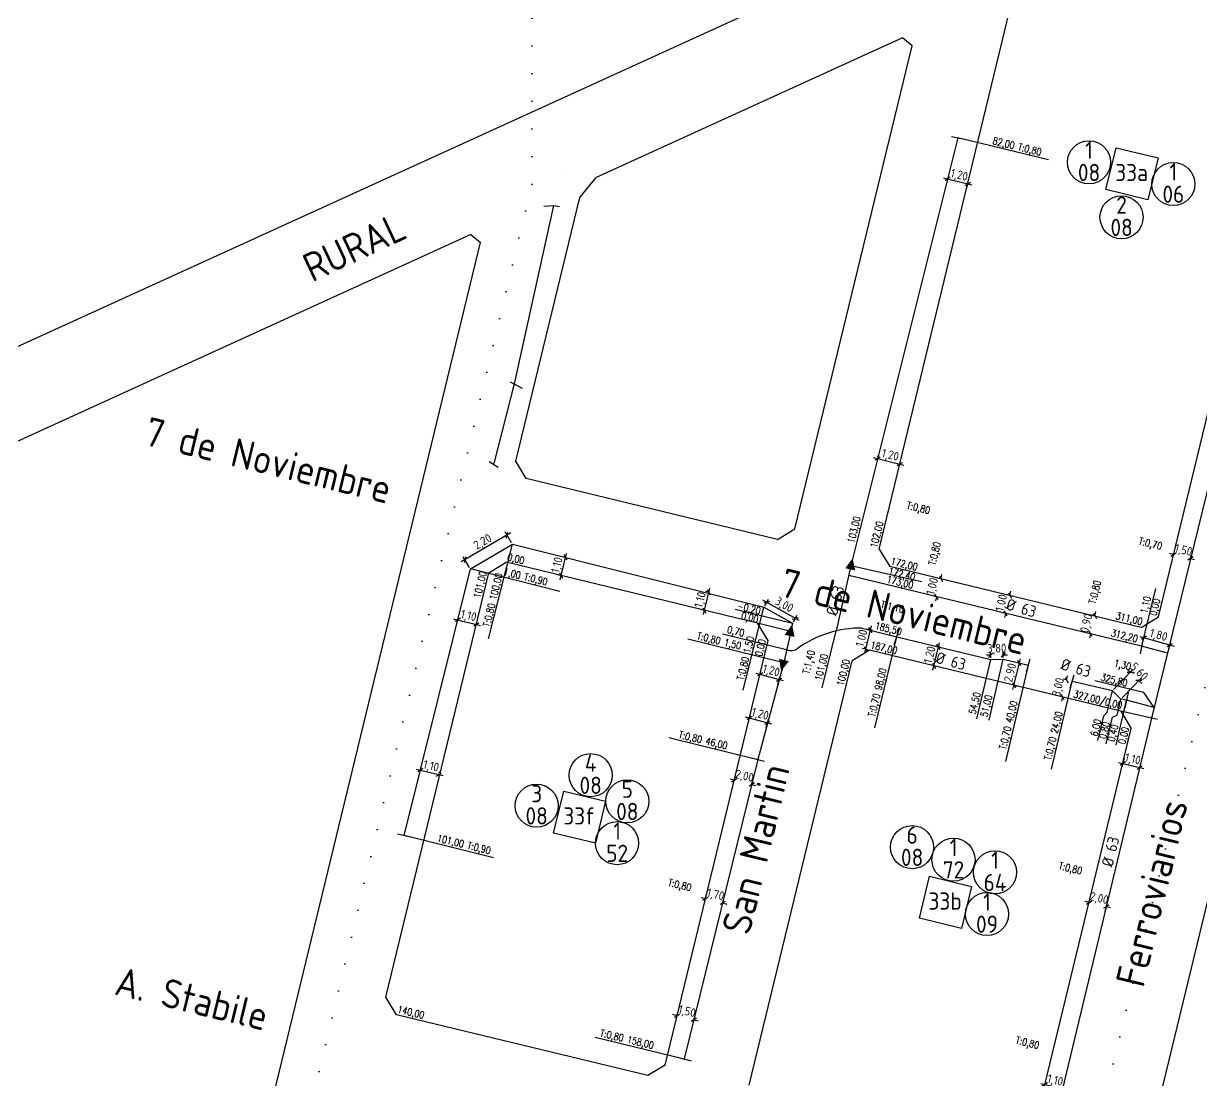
# Model space of a CAD drawing. Extents: x -48 to 13651, y -112 to 3468.
# Drawn here: x 1388.7 to 1798.7, y 358.1 to 726 of the extents above; entities that cross this region are included whole.
import ezdxf
from ezdxf.enums import TextEntityAlignment as Align

# ---------------------------------------------------------------- set-up
doc = ezdxf.new("R2010")
doc.units = 0
doc.header["$LTSCALE"] = 6
doc.header["$MEASUREMENT"] = 0
doc.linetypes.add('DOT2', pattern=[3.175, 0, -3.175])
doc.layers.get('0').update_dxf_attribs({"linetype": 'CONTINUOUS'})
doc.layers.get('DEFPOINTS').update_dxf_attribs({"linetype": 'CONTINUOUS'})
for name, color, linetype in [('A50', 40, 'CONTINUOUS'), ('AMPLIACIONES', 2, 'CONTINUOUS'), ('CAS', 7, 'CONTINUOUS'), ('Caño 110mm', 170, 'CONTINUOUS'), ('COTA', 2, 'CONTINUOUS'), ('CROQUI', 32, 'CONTINUOUS'), ('MANZANAS', 7, 'CONTINUOUS'), ('NOMB_CALLES', 4, 'CONTINUOUS'), ('NUMERO-CROQUIS', 13, 'CONTINUOUS'), ('NUMERO-MANZANA', 4, 'CONTINUOUS'), ('PROGRESIVA', 60, 'CONTINUOUS'), ('RADIO', 4, 'DOT2'), ('REDUCCIONES', 13, 'CONTINUOUS'), ('TXTDIAMETRO', 7, 'CONTINUOUS')]:
    doc.layers.add(name, color=color, linetype=linetype)
doc.layers.add('ATENCION', color=7, linetype='CONTINUOUS', plot=False)
doc.styles.add('ABADIMTCONDE', font='isocp.shx')
doc.styles.add('GEOSLAB703LTBT', font='isocp.shx', dxfattribs={"width": 0.9, "height": 8})
doc.styles.add('ROMANS', font='romans.shx', dxfattribs={"width": 0.8, "height": 2.5})
doc.dimstyles.new('COTA02', dxfattribs={"dimtxt": 3, "dimasz": 1.5, "dimexe": 1.25, "dimexo": 0.625, "dimgap": 0.3, "dimtad": 1, "dimtoh": 1, "dimdsep": 46, "dimlunit": 6, "dimtxsty": 'ABADIMTCONDE', "dimblk1": 'OBLIQUE', "dimblk2": 'OBLIQUE', "dimsah": 1, "dimcen": 2.5, "dimdle": 1.5, "dimclrd": 60, "dimclre": 60, "dimclrt": 256, "dimadec": 0, "dimazin": 0, "dimtfac": 1, "dimtix": 1, "dimtofl": 0, "dimtmove": 0, "dimatfit": 0, "dimldrblk": 'OBLIQUE', "dimfxl": 1, "dimtolj": 1, "dimtzin": 0, "dimarcsym": 0})

# ---------------------------------------------------------------- blocks, each defined once
blk = doc.blocks.new('CUPLARED')
at = {"layer": 'REDUCCIONES'}
blk.add_lwpolyline([(4, 0, 0, 3.5, 0), (0, 0, 3.5, 3.5, 0)], format="xyseb", dxfattribs=at)
blk = doc.blocks.new('D63')
at = {"layer": 'TXTDIAMETRO', "color": 7, "ltscale": 0.1, "style": 'ABADIMTCONDE'}
blk.add_text('Ø 63', height=4, dxfattribs=at).set_placement((0, 0), align=Align.MIDDLE)
blk = doc.blocks.new('_OBLIQUE')
at = {"color": 0, "linetype": 'ByBlock'}
blk.add_line((-0.5, -0.5), (0.5, 0.5), dxfattribs=at)
blk = doc.blocks.new('*D1218')
at = {"layer": 'DEFPOINTS', "color": 0, "transparency": 16777216}
for p in [(1777.87, 509.32), (1787.69, 509.7), (1786.91, 506.84)]:
    blk.add_point(p, dxfattribs=at)
at = {"layer": 'PROGRESIVA', "color": 60, "lineweight": -2, "transparency": 16777216}
for p, q in [((1777.21, 512.58), (1789.14, 509.3)), ((1778.04, 509.93), (1778.99, 513.39)), ((1787.07, 507.44), (1788.02, 510.9))]:
    blk.add_line(p, q, dxfattribs=at)
at = {"layer": 'PROGRESIVA', "color": 60, "lineweight": -2, "transparency": 16777216, "xscale": 1.5, "yscale": 1.5, "zscale": 1.5}
for p, rotation in [((1778.66, 512.18), 164.6457157909694), ((1787.69, 509.7), 344.6457157909693)]:
    blk.add_blockref('_OBLIQUE', p, dxfattribs=dict(at, rotation=rotation))
at = {"layer": 'PROGRESIVA', "transparency": 16777216, "insert": (1783.71, 512.89), "char_height": 3, "attachment_point": 5, "rotation": 344.6457, "style": 'ABADIMTCONDE'}
blk.add_mtext('\\A1;1,80', dxfattribs=at)
blk = doc.blocks.new('*D1219')
at = {"layer": 'DEFPOINTS', "color": 0, "transparency": 16777216}
for p in [(1788.77, 540.42), (1794.67, 538.98), (1794.87, 539.76)]:
    blk.add_point(p, dxfattribs=at)
at = {"layer": 'PROGRESIVA', "color": 60, "lineweight": -2, "transparency": 16777216}
for p, q in [((1788.96, 541.2), (1787.51, 541.56)), ((1788.92, 541.03), (1789.26, 542.42)), ((1794.82, 539.58), (1795.16, 540.97)), ((1794.87, 539.76), (1796.32, 539.4))]:
    blk.add_line(p, q, dxfattribs=at)
at = {"layer": 'PROGRESIVA', "color": 60, "lineweight": -2, "transparency": 16777216, "xscale": 1.5, "yscale": 1.5, "zscale": 1.5}
for p, rotation in [((1788.96, 541.2), 346.2500218439185), ((1794.87, 539.76), 166.2500218439185)]:
    blk.add_blockref('_OBLIQUE', p, dxfattribs=dict(at, rotation=rotation))
at = {"layer": 'PROGRESIVA', "transparency": 16777216, "insert": (1792.4, 542.45), "char_height": 3, "attachment_point": 5, "rotation": 346.25, "style": 'ABADIMTCONDE'}
blk.add_mtext('\\A1;1,50', dxfattribs=at)
blk = doc.blocks.new('*D1227')
at = {"layer": 'DEFPOINTS', "color": 0, "transparency": 16777216}
for p in [(1710.45, 672.27), (1717.35, 670.19), (1717.45, 670.57)]:
    blk.add_point(p, dxfattribs=at)
at = {"layer": 'PROGRESIVA', "color": 60, "lineweight": -2, "transparency": 16777216}
for p, q in [((1708.9, 672.25), (1718.81, 669.84)), ((1710.3, 671.66), (1710.06, 670.68)), ((1717.3, 669.96), (1717.06, 668.98))]:
    blk.add_line(p, q, dxfattribs=at)
at = {"layer": 'PROGRESIVA', "color": 60, "lineweight": -2, "transparency": 16777216, "xscale": 1.5, "yscale": 1.5, "zscale": 1.5}
for p, rotation in [((1710.36, 671.89), 166.3632747990548), ((1717.35, 670.19), 346.3632747990548)]:
    blk.add_blockref('_OBLIQUE', p, dxfattribs=dict(at, rotation=rotation))
at = {"layer": 'PROGRESIVA', "transparency": 16777216, "insert": (1714.33, 673.01), "char_height": 3, "attachment_point": 5, "rotation": 346.3633, "style": 'ABADIMTCONDE'}
blk.add_mtext('\\A1;1,20', dxfattribs=at)
blk = doc.blocks.new('*D1228')
at = {"layer": 'DEFPOINTS', "color": 0, "transparency": 16777216}
for p in [(1685.82, 573.78), (1693.51, 571.91), (1693.69, 572.66)]:
    blk.add_point(p, dxfattribs=at)
at = {"layer": 'PROGRESIVA', "color": 60, "lineweight": -2, "transparency": 16777216}
for p, q in [((1684.55, 574.88), (1695.15, 572.31)), ((1685.97, 574.39), (1686.3, 575.74)), ((1693.66, 572.52), (1693.99, 573.88))]:
    blk.add_line(p, q, dxfattribs=at)
at = {"layer": 'PROGRESIVA', "color": 60, "lineweight": -2, "transparency": 16777216, "xscale": 1.5, "yscale": 1.5, "zscale": 1.5}
for p, rotation in [((1686, 574.53), 166.3632747990541), ((1693.69, 572.66), 346.3632747990541)]:
    blk.add_blockref('_OBLIQUE', p, dxfattribs=dict(at, rotation=rotation))
at = {"layer": 'PROGRESIVA', "transparency": 16777216, "insert": (1690.33, 575.57), "char_height": 3, "attachment_point": 5, "rotation": 346.3633, "style": 'ABADIMTCONDE'}
blk.add_mtext('\\A1;1,20', dxfattribs=at)
blk = doc.blocks.new('*D1229')
at = {"layer": 'DEFPOINTS', "color": 0, "transparency": 16777216}
for p in [(1708.01, 532.7), (1708.11, 532.67), (1706.6, 526.43)]:
    blk.add_point(p, dxfattribs=at)
at = {"layer": 'PROGRESIVA', "color": 60, "lineweight": -2, "transparency": 16777216}
for p, q in [((1708.01, 532.7), (1708.36, 534.16)), ((1707.51, 532.82), (1706.79, 532.99)), ((1705.99, 526.58), (1705.28, 526.75)), ((1706.49, 526.46), (1706.14, 525))]:
    blk.add_line(p, q, dxfattribs=at)
at = {"layer": 'PROGRESIVA', "color": 60, "lineweight": -2, "transparency": 16777216, "xscale": 1.5, "yscale": 1.5, "zscale": 1.5}
for p, rotation in [((1708.01, 532.7), 256.3632747990576), ((1706.49, 526.46), 76.36327479905762)]:
    blk.add_blockref('_OBLIQUE', p, dxfattribs=dict(at, rotation=rotation))
at = {"layer": 'PROGRESIVA', "transparency": 16777216, "insert": (1705.28, 530.06), "char_height": 3, "attachment_point": 5, "rotation": 76.3633, "style": 'ABADIMTCONDE'}
blk.add_mtext('\\A1;1,00', dxfattribs=at)
blk = doc.blocks.new('*D1230')
at = {"layer": 'DEFPOINTS', "color": 0, "transparency": 16777216}
for p in [(1761.61, 519.83), (1761.71, 519.81), (1760.2, 513.57)]:
    blk.add_point(p, dxfattribs=at)
at = {"layer": 'PROGRESIVA', "color": 60, "lineweight": -2, "transparency": 16777216}
for p, q in [((1761.61, 519.83), (1761.96, 521.29)), ((1761.11, 519.95), (1760.39, 520.13)), ((1759.59, 513.71), (1758.88, 513.89)), ((1760.1, 513.59), (1759.74, 512.13))]:
    blk.add_line(p, q, dxfattribs=at)
at = {"layer": 'PROGRESIVA', "color": 60, "lineweight": -2, "transparency": 16777216, "xscale": 1.5, "yscale": 1.5, "zscale": 1.5}
for p, rotation in [((1761.61, 519.83), 256.3632747990576), ((1760.1, 513.59), 76.36327479905762)]:
    blk.add_blockref('_OBLIQUE', p, dxfattribs=dict(at, rotation=rotation))
at = {"layer": 'PROGRESIVA', "transparency": 16777216, "insert": (1758.88, 517.19), "char_height": 3, "attachment_point": 5, "rotation": 76.3633, "style": 'ABADIMTCONDE'}
blk.add_mtext('\\A1;0,90', dxfattribs=at)
blk = doc.blocks.new('*D1231')
at = {"layer": 'DEFPOINTS', "color": 0, "transparency": 16777216}
for p in [(1732.04, 526.93), (1732.15, 526.91), (1730.63, 520.67)]:
    blk.add_point(p, dxfattribs=at)
at = {"layer": 'PROGRESIVA', "color": 60, "lineweight": -2, "transparency": 16777216}
for p, q in [((1731.54, 527.05), (1730.83, 527.23)), ((1732.04, 526.93), (1732.39, 528.39)), ((1730.03, 520.81), (1729.31, 520.99)), ((1730.53, 520.69), (1730.17, 519.23))]:
    blk.add_line(p, q, dxfattribs=at)
at = {"layer": 'PROGRESIVA', "color": 60, "lineweight": -2, "transparency": 16777216, "xscale": 1.5, "yscale": 1.5, "zscale": 1.5}
for p, rotation in [((1732.04, 526.93), 256.3632747990576), ((1730.53, 520.69), 76.36327479905762)]:
    blk.add_blockref('_OBLIQUE', p, dxfattribs=dict(at, rotation=rotation))
at = {"layer": 'PROGRESIVA', "transparency": 16777216, "insert": (1729.32, 524.29), "char_height": 3, "attachment_point": 5, "rotation": 76.3633, "style": 'ABADIMTCONDE'}
blk.add_mtext('\\A1;1,00', dxfattribs=at)
blk = doc.blocks.new('*D1232')
at = {"layer": 'COTA', "color": 60, "lineweight": -2, "transparency": 16777216}
for p, q in [((1558.25, 548.69), (1541.04, 538.57)), ((1558.51, 545.28), (1556.32, 549.01)), ((1543.9, 536.67), (1541.7, 540.4))]:
    blk.add_line(p, q, dxfattribs=at)
at = {"layer": 'DEFPOINTS', "color": 0, "transparency": 16777216}
for p in [(1558.83, 544.74), (1542.34, 539.33), (1544.22, 536.14)]:
    blk.add_point(p, dxfattribs=at)
at = {"layer": 'COTA', "color": 60, "lineweight": -2, "transparency": 16777216, "xscale": 1.5, "yscale": 1.5, "zscale": 1.5}
for p, rotation in [((1556.95, 547.93), 30.49169285922063), ((1542.34, 539.33), 210.4916928592206)]:
    blk.add_blockref('_OBLIQUE', p, dxfattribs=dict(at, rotation=rotation))
at = {"layer": 'COTA', "transparency": 16777216, "insert": (1548.62, 545.38), "char_height": 3, "attachment_point": 5, "rotation": 30.4917, "style": 'ABADIMTCONDE'}
blk.add_mtext('\\A1;2,20', dxfattribs=at)
blk = doc.blocks.new('*D1233')
at = {"layer": 'DEFPOINTS', "color": 0, "transparency": 16777216}
for p in [(1539.8, 518.31), (1546.27, 516.74), (1546.3, 516.87)]:
    blk.add_point(p, dxfattribs=at)
at = {"layer": 'PROGRESIVA', "color": 60, "lineweight": -2, "transparency": 16777216}
for p, q in [((1538.37, 518.8), (1547.76, 516.52)), ((1539.94, 518.92), (1540.12, 519.66)), ((1546.42, 517.35), (1546.6, 518.09))]:
    blk.add_line(p, q, dxfattribs=at)
at = {"layer": 'PROGRESIVA', "color": 60, "lineweight": -2, "transparency": 16777216, "xscale": 1.5, "yscale": 1.5, "zscale": 1.5}
for p, rotation in [((1539.83, 518.44), 166.3632747990554), ((1546.3, 516.87), 346.3632747990554)]:
    blk.add_blockref('_OBLIQUE', p, dxfattribs=dict(at, rotation=rotation))
at = {"layer": 'PROGRESIVA', "transparency": 16777216, "insert": (1543.54, 519.63), "char_height": 3, "attachment_point": 5, "rotation": 346.3633, "style": 'ABADIMTCONDE'}
blk.add_mtext('\\A1;1,10', dxfattribs=at)
blk = doc.blocks.new('*D1234')
at = {"layer": 'DEFPOINTS', "color": 0, "transparency": 16777216}
for p in [(1526.75, 466), (1533.22, 464.43), (1533.26, 464.56)]:
    blk.add_point(p, dxfattribs=at)
at = {"layer": 'PROGRESIVA', "color": 60, "lineweight": -2, "transparency": 16777216}
for p, q in [((1525.32, 466.49), (1534.71, 464.21)), ((1526.9, 466.61), (1527.08, 467.35)), ((1533.37, 465.04), (1533.55, 465.78))]:
    blk.add_line(p, q, dxfattribs=at)
at = {"layer": 'PROGRESIVA', "color": 60, "lineweight": -2, "transparency": 16777216, "xscale": 1.5, "yscale": 1.5, "zscale": 1.5}
for p, rotation in [((1526.78, 466.13), 166.3632747990554), ((1533.26, 464.56), 346.3632747990554)]:
    blk.add_blockref('_OBLIQUE', p, dxfattribs=dict(at, rotation=rotation))
at = {"layer": 'PROGRESIVA', "transparency": 16777216, "insert": (1530.5, 467.32), "char_height": 3, "attachment_point": 5, "rotation": 346.3633, "style": 'ABADIMTCONDE'}
blk.add_mtext('\\A1;1,10', dxfattribs=at)
blk = doc.blocks.new('*D1235')
at = {"layer": 'DEFPOINTS', "color": 0, "transparency": 16777216}
for p in [(1577.37, 540.1), (1578.15, 539.9), (1576.58, 533.63)]:
    blk.add_point(p, dxfattribs=at)
at = {"layer": 'PROGRESIVA', "color": 60, "lineweight": -2, "transparency": 16777216}
for p, q in [((1575.43, 532.37), (1577.73, 541.55)), ((1577.54, 540.05), (1576.15, 540.4)), ((1575.97, 533.78), (1574.58, 534.13))]:
    blk.add_line(p, q, dxfattribs=at)
at = {"layer": 'PROGRESIVA', "color": 60, "lineweight": -2, "transparency": 16777216, "xscale": 1.5, "yscale": 1.5, "zscale": 1.5}
for p, rotation in [((1577.37, 540.1), 75.92787144885023), ((1575.79, 533.83), 255.9278714488502)]:
    blk.add_blockref('_OBLIQUE', p, dxfattribs=dict(at, rotation=rotation))
at = {"layer": 'PROGRESIVA', "transparency": 16777216, "insert": (1574.62, 537.45), "char_height": 3, "attachment_point": 5, "rotation": 75.9279, "style": 'ABADIMTCONDE'}
blk.add_mtext('\\A1;1,10', dxfattribs=at)
blk = doc.blocks.new('*D1236')
at = {"layer": 'DEFPOINTS', "color": 0, "transparency": 16777216}
for p in [(1627.25, 527.99), (1628.03, 527.8), (1626.46, 521.53)]:
    blk.add_point(p, dxfattribs=at)
at = {"layer": 'PROGRESIVA', "color": 60, "lineweight": -2, "transparency": 16777216}
for p, q in [((1625.31, 520.27), (1627.61, 529.45)), ((1627.43, 527.95), (1626.04, 528.3)), ((1625.86, 521.68), (1624.46, 522.03))]:
    blk.add_line(p, q, dxfattribs=at)
at = {"layer": 'PROGRESIVA', "color": 60, "lineweight": -2, "transparency": 16777216, "xscale": 1.5, "yscale": 1.5, "zscale": 1.5}
for p, rotation in [((1627.25, 527.99), 75.92787144885023), ((1625.68, 521.72), 255.9278714488502)]:
    blk.add_blockref('_OBLIQUE', p, dxfattribs=dict(at, rotation=rotation))
at = {"layer": 'PROGRESIVA', "transparency": 16777216, "insert": (1624.5, 525.35), "char_height": 3, "attachment_point": 5, "rotation": 75.9279, "style": 'ABADIMTCONDE'}
blk.add_mtext('\\A1;1,10', dxfattribs=at)
blk = doc.blocks.new('*D1237')
at = {"layer": 'DEFPOINTS', "color": 0, "transparency": 16777216}
for p in [(1646.4, 522.79), (1647.35, 524.5), (1656.39, 517.22)]:
    blk.add_point(p, dxfattribs=at)
at = {"layer": 'PROGRESIVA', "color": 60, "lineweight": -2, "transparency": 16777216}
for p, q in [((1658.66, 518.2), (1646.04, 525.23)), ((1646.7, 523.34), (1647.96, 525.59)), ((1656.7, 517.77), (1657.95, 520.02))]:
    blk.add_line(p, q, dxfattribs=at)
at = {"layer": 'PROGRESIVA', "color": 60, "lineweight": -2, "transparency": 16777216, "xscale": 1.5, "yscale": 1.5, "zscale": 1.5}
for p, rotation in [((1647.35, 524.5), 150.8751464137852), ((1657.35, 518.93), 330.8751464137852)]:
    blk.add_blockref('_OBLIQUE', p, dxfattribs=dict(at, rotation=rotation))
at = {"layer": 'PROGRESIVA', "transparency": 16777216, "insert": (1653.33, 523.48), "char_height": 3, "attachment_point": 5, "rotation": 330.8751, "style": 'ABADIMTCONDE'}
blk.add_mtext('\\A1;3,00', dxfattribs=at)
blk = doc.blocks.new('*D1238')
at = {"layer": 'DEFPOINTS', "color": 0, "transparency": 16777216}
for p in [(1644.41, 497.14), (1651.67, 497.66), (1651.05, 495.35)]:
    blk.add_point(p, dxfattribs=at)
at = {"layer": 'PROGRESIVA', "color": 60, "lineweight": -2, "transparency": 16777216}
for p, q in [((1644.58, 497.74), (1645.36, 500.66)), ((1643.59, 499.84), (1653.12, 497.27)), ((1651.21, 495.95), (1652, 498.87))]:
    blk.add_line(p, q, dxfattribs=at)
at = {"layer": 'PROGRESIVA', "color": 60, "lineweight": -2, "transparency": 16777216, "xscale": 1.5, "yscale": 1.5, "zscale": 1.5}
for p, rotation in [((1645.04, 499.45), 164.9096943966395), ((1651.67, 497.66), 344.9096943966395)]:
    blk.add_blockref('_OBLIQUE', p, dxfattribs=dict(at, rotation=rotation))
at = {"layer": 'PROGRESIVA', "transparency": 16777216, "insert": (1648.88, 500.51), "char_height": 3, "attachment_point": 5, "rotation": 344.9097, "style": 'ABADIMTCONDE'}
blk.add_mtext('\\A1;1,20', dxfattribs=at)
blk = doc.blocks.new('*D1239')
at = {"layer": 'DEFPOINTS', "color": 0, "transparency": 16777216}
for p in [(1640.74, 482.01), (1647, 480.32), (1647.62, 482.64)]:
    blk.add_point(p, dxfattribs=at)
at = {"layer": 'PROGRESIVA', "color": 60, "lineweight": -2, "transparency": 16777216}
for p, q in [((1639.92, 484.71), (1649.07, 482.25)), ((1640.91, 482.61), (1641.69, 485.53)), ((1647.16, 480.92), (1647.95, 483.84))]:
    blk.add_line(p, q, dxfattribs=at)
at = {"layer": 'PROGRESIVA', "color": 60, "lineweight": -2, "transparency": 16777216, "xscale": 1.5, "yscale": 1.5, "zscale": 1.5}
for p, rotation in [((1641.37, 484.32), 164.9096943966394), ((1647.62, 482.64), 344.9096943966393)]:
    blk.add_blockref('_OBLIQUE', p, dxfattribs=dict(at, rotation=rotation))
at = {"layer": 'PROGRESIVA', "transparency": 16777216, "insert": (1645.02, 485.43), "char_height": 3, "attachment_point": 5, "rotation": 344.9097, "style": 'ABADIMTCONDE'}
blk.add_mtext('\\A1;1,20', dxfattribs=at)
blk = doc.blocks.new('*D1240')
at = {"layer": 'DEFPOINTS', "color": 0, "transparency": 16777216}
for p in [(1683.48, 514.84), (1684.78, 514.52), (1683.12, 507.87)]:
    blk.add_point(p, dxfattribs=at)
at = {"layer": 'PROGRESIVA', "color": 60, "lineweight": -2, "transparency": 16777216}
for p, q in [((1681.46, 506.74), (1683.85, 516.3)), ((1684.17, 514.67), (1682.27, 515.15)), ((1682.51, 508.02), (1680.61, 508.49))]:
    blk.add_line(p, q, dxfattribs=at)
at = {"layer": 'PROGRESIVA', "color": 60, "lineweight": -2, "transparency": 16777216, "xscale": 1.5, "yscale": 1.5, "zscale": 1.5}
for p, rotation in [((1683.48, 514.84), 75.9842072275377), ((1681.82, 508.19), 255.9842072275377)]:
    blk.add_blockref('_OBLIQUE', p, dxfattribs=dict(at, rotation=rotation))
at = {"layer": 'PROGRESIVA', "transparency": 16777216, "insert": (1680.69, 512.01), "char_height": 3, "attachment_point": 5, "rotation": 75.9842, "style": 'ABADIMTCONDE'}
blk.add_mtext('\\A1;1,00', dxfattribs=at)
blk = doc.blocks.new('*D1241')
at = {"layer": 'DEFPOINTS', "color": 0, "transparency": 16777216}
for p in [(1771.91, 470.9), (1777.77, 469.49), (1777.19, 467.06)]:
    blk.add_point(p, dxfattribs=at)
at = {"layer": 'PROGRESIVA', "color": 60, "lineweight": -2, "transparency": 16777216}
for p, q in [((1769.86, 468.82), (1778.65, 466.71)), ((1771.76, 470.29), (1771.03, 467.26)), ((1777.63, 468.88), (1776.9, 465.85))]:
    blk.add_line(p, q, dxfattribs=at)
at = {"layer": 'PROGRESIVA', "color": 60, "lineweight": -2, "transparency": 16777216, "xscale": 1.5, "yscale": 1.5, "zscale": 1.5}
for p, rotation in [((1771.32, 468.47), 166.4902842651117), ((1777.19, 467.06), 346.4902842651118)]:
    blk.add_blockref('_OBLIQUE', p, dxfattribs=dict(at, rotation=rotation))
at = {"layer": 'PROGRESIVA', "transparency": 16777216, "insert": (1774.73, 469.74), "char_height": 3, "attachment_point": 5, "rotation": 346.4903, "style": 'ABADIMTCONDE'}
blk.add_mtext('\\A1;1,10', dxfattribs=at)
blk = doc.blocks.new('*D1242')
at = {"layer": 'COTA', "color": 60, "lineweight": -2, "transparency": 16777216}
for p, q in [((1742.74, 357.08), (1751.79, 354.91)), ((1743.63, 354.36), (1744.49, 357.95)), ((1749.76, 352.89), (1750.62, 356.48))]:
    blk.add_line(p, q, dxfattribs=at)
at = {"layer": 'DEFPOINTS', "color": 0, "transparency": 16777216}
for p in [(1743.49, 353.75), (1750.33, 355.26), (1749.61, 352.28)]:
    blk.add_point(p, dxfattribs=at)
at = {"layer": 'COTA', "color": 60, "lineweight": -2, "transparency": 16777216, "xscale": 1.5, "yscale": 1.5, "zscale": 1.5}
for p, rotation in [((1744.2, 356.73), 166.4902842651098), ((1750.33, 355.26), 346.4902842651098)]:
    blk.add_blockref('_OBLIQUE', p, dxfattribs=dict(at, rotation=rotation))
at = {"layer": 'COTA', "transparency": 16777216, "insert": (1747.74, 357.97), "char_height": 3, "attachment_point": 5, "rotation": 346.4903, "style": 'ABADIMTCONDE'}
blk.add_mtext('\\A1;1,10', dxfattribs=at)
blk = doc.blocks.new('*D1243')
at = {"layer": 'DEFPOINTS', "color": 0, "transparency": 16777216}
for p in [(1765.55, 418.62), (1759.04, 417.87), (1765.02, 416.43)]:
    blk.add_point(p, dxfattribs=at)
at = {"layer": 'PROGRESIVA', "color": 60, "lineweight": -2, "transparency": 16777216}
for p, q in [((1759.57, 420.06), (1758.11, 420.41)), ((1759.19, 418.48), (1759.86, 421.27)), ((1765.17, 417.04), (1765.84, 419.84)), ((1765.55, 418.62), (1767.01, 418.27))]:
    blk.add_line(p, q, dxfattribs=at)
at = {"layer": 'PROGRESIVA', "color": 60, "lineweight": -2, "transparency": 16777216, "xscale": 1.5, "yscale": 1.5, "zscale": 1.5}
for p, rotation in [((1759.57, 420.06), 346.4902842651118), ((1765.55, 418.62), 166.4902842651118)]:
    blk.add_blockref('_OBLIQUE', p, dxfattribs=dict(at, rotation=rotation))
at = {"layer": 'PROGRESIVA', "transparency": 16777216, "insert": (1763.03, 421.31), "char_height": 3, "attachment_point": 5, "rotation": 346.4903, "style": 'ABADIMTCONDE'}
blk.add_mtext('\\A1;2,00', dxfattribs=at)
blk = doc.blocks.new('*D1503')
at = {"layer": 'DEFPOINTS', "color": 0, "transparency": 16777216}
for p in [(1635.84, 461.81), (1641.95, 460.31), (1642.15, 461.12)]:
    blk.add_point(p, dxfattribs=at)
at = {"layer": 'PROGRESIVA', "color": 60, "lineweight": -2, "transparency": 16777216}
for p, q in [((1635.99, 462.42), (1636.34, 463.84)), ((1636.04, 462.63), (1634.59, 462.98)), ((1642.1, 460.92), (1642.45, 462.34)), ((1642.15, 461.12), (1643.61, 460.77))]:
    blk.add_line(p, q, dxfattribs=at)
at = {"layer": 'PROGRESIVA', "color": 60, "lineweight": -2, "transparency": 16777216, "xscale": 1.5, "yscale": 1.5, "zscale": 1.5}
for p, rotation in [((1636.04, 462.63), 346.1808197599179), ((1642.15, 461.12), 166.1808197599179)]:
    blk.add_blockref('_OBLIQUE', p, dxfattribs=dict(at, rotation=rotation))
at = {"layer": 'PROGRESIVA', "transparency": 16777216, "insert": (1639.58, 463.84), "char_height": 3, "attachment_point": 5, "rotation": 346.1808, "style": 'ABADIMTCONDE'}
blk.add_mtext('\\A1;2,00', dxfattribs=at)
blk = doc.blocks.new('*D1504')
at = {"layer": 'DEFPOINTS', "color": 0, "transparency": 16777216}
for p in [(1625.72, 420.08), (1631.69, 418.61), (1632.01, 419.9)]:
    blk.add_point(p, dxfattribs=at)
at = {"layer": 'PROGRESIVA', "color": 60, "lineweight": -2, "transparency": 16777216}
for p, q in [((1625.87, 420.69), (1626.34, 422.58)), ((1626.04, 421.37), (1624.58, 421.73)), ((1631.84, 419.22), (1632.31, 421.11)), ((1632.01, 419.9), (1633.47, 419.54))]:
    blk.add_line(p, q, dxfattribs=at)
at = {"layer": 'PROGRESIVA', "color": 60, "lineweight": -2, "transparency": 16777216, "xscale": 1.5, "yscale": 1.5, "zscale": 1.5}
for p, rotation in [((1626.04, 421.37), 346.1808197599181), ((1632.01, 419.9), 166.1808197599181)]:
    blk.add_blockref('_OBLIQUE', p, dxfattribs=dict(at, rotation=rotation))
at = {"layer": 'PROGRESIVA', "transparency": 16777216, "insert": (1629.51, 422.6), "char_height": 3, "attachment_point": 5, "rotation": 346.1808, "style": 'ABADIMTCONDE'}
blk.add_mtext('\\A1;1,70', dxfattribs=at)
blk = doc.blocks.new('*D1505')
at = {"layer": 'DEFPOINTS', "color": 0, "transparency": 16777216}
for p in [(1615.82, 379.29), (1621.67, 377.85), (1622.01, 379.24)]:
    blk.add_point(p, dxfattribs=at)
at = {"layer": 'PROGRESIVA', "color": 60, "lineweight": -2, "transparency": 16777216}
for p, q in [((1615.97, 379.9), (1616.46, 381.89)), ((1616.17, 380.68), (1614.71, 381.04)), ((1621.82, 378.46), (1622.31, 380.45)), ((1622.01, 379.24), (1623.47, 378.88))]:
    blk.add_line(p, q, dxfattribs=at)
at = {"layer": 'PROGRESIVA', "color": 60, "lineweight": -2, "transparency": 16777216, "xscale": 1.5, "yscale": 1.5, "zscale": 1.5}
for p, rotation in [((1616.17, 380.68), 346.18081975992), ((1622.01, 379.24), 166.1808197599201)]:
    blk.add_blockref('_OBLIQUE', p, dxfattribs=dict(at, rotation=rotation))
at = {"layer": 'PROGRESIVA', "transparency": 16777216, "insert": (1619.57, 381.93), "char_height": 3, "attachment_point": 5, "rotation": 346.1808, "style": 'ABADIMTCONDE'}
blk.add_mtext('\\A1;1,50', dxfattribs=at)
blk = doc.blocks.new('*D1557')
at = {"layer": 'DEFPOINTS', "color": 0, "transparency": 16777216}
for p in [(1773.93, 500.22), (1767.67, 493.72), (1770.64, 490.85)]:
    blk.add_point(p, dxfattribs=at)
at = {"layer": 'PROGRESIVA', "color": 60, "lineweight": -2, "transparency": 16777216}
for p, q in [((1768.1, 494.17), (1774.8, 501.12)), ((1773.93, 500.22), (1772.85, 501.26)), ((1771.08, 491.3), (1777.78, 498.25)), ((1776.91, 497.35), (1777.99, 496.31))]:
    blk.add_line(p, q, dxfattribs=at)
at = {"layer": 'PROGRESIVA', "color": 60, "lineweight": -2, "transparency": 16777216, "xscale": 1.5, "yscale": 1.5, "zscale": 1.5}
for p, rotation in [((1773.93, 500.22), 316.059367605623), ((1776.91, 497.35), 136.059367605623)]:
    blk.add_blockref('_OBLIQUE', p, dxfattribs=dict(at, rotation=rotation))
at = {"layer": 'PROGRESIVA', "transparency": 16777216, "insert": (1776.82, 500.24), "char_height": 3, "attachment_point": 5, "rotation": 316.0594, "style": 'ABADIMTCONDE'}
blk.add_mtext('\\A1;5,60', dxfattribs=at)
blk = doc.blocks.new('*D1558')
at = {"layer": 'DEFPOINTS', "color": 0, "transparency": 16777216}
for p in [(1751.76, 497.45), (1752.07, 497.38), (1750.68, 491.48)]:
    blk.add_point(p, dxfattribs=at)
at = {"layer": 'PROGRESIVA', "color": 60, "lineweight": -2, "transparency": 16777216}
for p, q in [((1751.46, 497.52), (1750.54, 497.74)), ((1751.76, 497.45), (1752.1, 498.91)), ((1750.08, 491.62), (1749.15, 491.83)), ((1750.37, 491.55), (1750.03, 490.09))]:
    blk.add_line(p, q, dxfattribs=at)
at = {"layer": 'PROGRESIVA', "color": 60, "lineweight": -2, "transparency": 16777216, "xscale": 1.5, "yscale": 1.5, "zscale": 1.5}
for p, rotation in [((1751.76, 497.45), 256.8001002382767), ((1750.37, 491.55), 76.80010023827674)]:
    blk.add_blockref('_OBLIQUE', p, dxfattribs=dict(at, rotation=rotation))
at = {"layer": 'PROGRESIVA', "transparency": 16777216, "insert": (1749.09, 494.96), "char_height": 3, "attachment_point": 5, "rotation": 76.8001, "style": 'ABADIMTCONDE'}
blk.add_mtext('\\A1;3,00', dxfattribs=at)
blk = doc.blocks.new('*D1567')
at = {"layer": 'DEFPOINTS', "color": 0, "transparency": 16777216}
for p in [(1735.14, 503.42), (1735.29, 503.38), (1733.27, 495.7)]:
    blk.add_point(p, dxfattribs=at)
at = {"layer": 'PROGRESIVA', "color": 60, "lineweight": -2, "transparency": 16777216}
for p, q in [((1733.07, 494.21), (1735.65, 504.84)), ((1735.75, 503.27), (1736.51, 503.09)), ((1733.88, 495.55), (1734.64, 495.37))]:
    blk.add_line(p, q, dxfattribs=at)
at = {"layer": 'PROGRESIVA', "color": 60, "lineweight": -2, "transparency": 16777216, "xscale": 1.5, "yscale": 1.5, "zscale": 1.5}
for p, rotation in [((1735.29, 503.38), 76.36329999999899), ((1733.42, 495.66), 256.363299999999)]:
    blk.add_blockref('_OBLIQUE', p, dxfattribs=dict(at, rotation=rotation))
at = {"layer": 'PROGRESIVA', "transparency": 16777216, "insert": (1732.39, 500), "char_height": 3, "attachment_point": 5, "rotation": 76.3633, "style": 'ABADIMTCONDE'}
blk.add_mtext('\\A1;2,90', dxfattribs=at)
blk = doc.blocks.new('*D1568')
at = {"layer": 'DEFPOINTS', "color": 0, "transparency": 16777216}
for p in [(1707.17, 509.03), (1708.18, 508.79), (1706.57, 502.18)]:
    blk.add_point(p, dxfattribs=at)
at = {"layer": 'PROGRESIVA', "color": 60, "lineweight": -2, "transparency": 16777216}
for p, q in [((1705.22, 500.96), (1707.53, 510.49)), ((1707.57, 508.94), (1705.96, 509.33)), ((1705.96, 502.33), (1704.36, 502.72))]:
    blk.add_line(p, q, dxfattribs=at)
at = {"layer": 'PROGRESIVA', "color": 60, "lineweight": -2, "transparency": 16777216, "xscale": 1.5, "yscale": 1.5, "zscale": 1.5}
for p, rotation in [((1707.17, 509.03), 76.36330580659468), ((1705.57, 502.42), 256.3633058065947)]:
    blk.add_blockref('_OBLIQUE', p, dxfattribs=dict(at, rotation=rotation))
at = {"layer": 'PROGRESIVA', "transparency": 16777216, "insert": (1704.4, 506.2), "char_height": 3, "attachment_point": 5, "rotation": 76.3633, "style": 'ABADIMTCONDE'}
blk.add_mtext('\\A1;1,20', dxfattribs=at)
blk = doc.blocks.new('*D1569')
at = {"layer": 'DEFPOINTS', "color": 0, "transparency": 16777216}
for p in [(1725.32, 506.13), (1725.36, 504.62), (1729.69, 504.74)]:
    blk.add_point(p, dxfattribs=at)
at = {"layer": 'PROGRESIVA', "color": 60, "lineweight": -2, "transparency": 16777216}
for p, q in [((1725.32, 506.13), (1723.82, 506.09)), ((1725.34, 505.24), (1725.28, 507.38)), ((1729.68, 505.36), (1729.62, 507.5)), ((1729.65, 506.25), (1731.15, 506.29))]:
    blk.add_line(p, q, dxfattribs=at)
at = {"layer": 'PROGRESIVA', "color": 60, "lineweight": -2, "transparency": 16777216, "xscale": 1.5, "yscale": 1.5, "zscale": 1.5}
for p, rotation in [((1725.32, 506.13), 1.588616633496547), ((1729.65, 506.25), 181.5886166334965)]:
    blk.add_blockref('_OBLIQUE', p, dxfattribs=dict(at, rotation=rotation))
at = {"layer": 'PROGRESIVA', "transparency": 16777216, "insert": (1727.43, 508.21), "char_height": 3, "attachment_point": 5, "rotation": 1.5886, "style": 'ABADIMTCONDE'}
blk.add_mtext('\\A1;3,80', dxfattribs=at)

msp = doc.modelspace()

# ---------------------------------------------------------------- linework, layer by layer
at = {"layer": 'A50', "ltscale": 0.1}
for p, q in [((1713.918, 686.155), (1676.691, 537.259)), ((1544.216, 536.136), (1558.832, 544.742)), ((1558.832, 544.742), (1646.4, 522.792)), ((1521.129, 443.429), (1544.216, 536.136)), ((1646.4, 522.792), (1656.395, 517.224)), ((1656.395, 517.224), (1655.738, 514.426)), ((1653.27, 503.582), (1644.301, 469.866))]:
    msp.add_line(p, q, dxfattribs=at)
at = {"layer": 'A50'}
msp.add_line((1644.301, 469.866), (1618.655, 365.607), dxfattribs=at)
at = {"layer": 'CAS', "ltscale": 0.1}
for p, q in [((1711.652, 686.639), (1716.185, 685.671)), ((1691.682, 509.756), (1693.556, 515.369)), ((1778.436, 512.031), (1777.306, 506.616)), ((1737.788, 500.369), (1739.093, 504.867)), ((1753.034, 494.751), (1754.339, 499.249)), ((1773.196, 493.137), (1772.067, 487.722)), ((1783.425, 483.705), (1779.196, 484.724)), ((1642.052, 470.427), (1646.549, 469.305)), ((1518.88, 443.99), (1523.377, 442.868)), ((1616.242, 366.258), (1621.069, 364.956))]:
    msp.add_line(p, q, dxfattribs=at)
at = {"layer": 'Caño 110mm', "ltscale": 0.1}
for p, q in [((1863.276, 819.181), (1781.311, 484.215)), ((1676.691, 537.259), (1671.504, 514.571)), ((1777.871, 509.323), (1675.902, 533.81)), ((1655.738, 514.426), (1653.27, 503.582)), ((1680.627, 515.556), (1692.619, 512.563)), ((1786.909, 506.841), (1777.871, 509.323)), ((1782.223, 487.942), (1772.631, 490.429)), ((1781.311, 484.215), (1733.385, 284.741))]:
    msp.add_line(p, q, dxfattribs=at)
at = {"layer": 'Caño 110mm'}
for p, q in [((1692.619, 512.563), (1725.36, 504.619)), ((1725.36, 504.619), (1729.694, 504.74)), ((1729.694, 504.74), (1738.441, 502.618)), ((1767.667, 493.721), (1753.686, 497)), ((1770.645, 490.851), (1767.667, 493.721)), ((1772.631, 490.429), (1770.645, 490.851))]:
    msp.add_line(p, q, dxfattribs=at)
at = {"layer": 'Caño 110mm', "ltscale": 0.1}
for centre, radius, start, end in [((1680.071, 477.953), 37.607, 89.1531, 125.59602), ((1655.823, 511.792), 4.023, 247.62225, 305.88181)]:
    msp.add_arc(centre, radius, start, end, dxfattribs=at)
at = {"layer": 'CROQUI'}
for p, q in [((1575.508, 673.479), (1575.508, 673.479)), ((1559.619, 600.514), (1573.282, 662.618)), ((1569.819, 662.435), (1573.282, 662.618)), ((1573.282, 662.618), (1575.288, 662.253)), ((1552.454, 572.899), (1559.619, 600.514)), ((1558.122, 601.256), (1562.2, 599.044)), ((1560.201, 589.625), (1560.201, 589.625)), ((1550.783, 573.55), (1553.928, 571.571))]:
    msp.add_line(p, q, dxfattribs=at)
at = {"layer": 'MANZANAS'}
for p, q in [((1721.318, 92.721), (1971.157, 1122.541)), ((1783.692, 519.483), (1855.213, 814.286)), ((1727.472, 768.92), (1108.942, 487.04)), ((1686.511, 543.059), (1732.854, 734.083)), ((1694.583, 720.963), (1587.991, 672.386)), ((1657.176, 550.093), (1697.954, 718.178)), ((1697.954, 718.178), (1694.583, 720.963)), ((1582.262, 665.454), (1587.991, 672.386)), ((1559.995, 573.669), (1582.262, 665.454)), ((1544.377, 652.51), (1137.624, 467.142)), ((1544.377, 652.51), (1547.748, 649.725)), ((1392.741, 10.797), (1547.748, 649.725)), ((1563.675, 567.631), (1559.995, 573.669)), ((1651.138, 546.412), (1563.675, 567.631)), ((1651.138, 546.412), (1657.176, 550.093)), ((1686.511, 543.059), (1690.192, 537.021)), ((1550.645, 534.776), (1556.683, 538.457)), ((1644.146, 517.238), (1556.683, 538.457)), ((1514.809, 387.061), (1550.645, 534.776)), ((1777.655, 515.803), (1690.192, 537.021)), ((1647.826, 511.2), (1644.146, 517.238)), ((1777.655, 515.803), (1783.692, 519.483)), ((1611.99, 363.485), (1647.826, 511.2)), ((1683.119, 507.867), (1677.081, 504.187)), ((1770.582, 486.649), (1683.119, 507.867)), ((1641.245, 356.472), (1677.081, 504.187)), ((1770.582, 486.649), (1774.262, 480.611)), ((1738.426, 332.896), (1774.262, 480.611)), ((1518.489, 381.023), (1514.809, 387.061)), ((1605.952, 359.804), (1518.489, 381.023)), ((1611.99, 363.485), (1605.952, 359.804))]:
    msp.add_line(p, q, dxfattribs=at)
at = {"layer": 'NUMERO-CROQUIS'}
for centre in [(1759.545, 677.661), (1788.883, 670.086), (1770.869, 658.548), (1586.071, 464.376), (1567.272, 453.748), (1598.82, 455.283), (1595.284, 440.706), (1697.957, 439.317), (1712.366, 434.962), (1726.822, 430.568), (1724.032, 416.03)]:
    msp.add_circle(centre, 7.5, dxfattribs=at)
at = {"layer": 'NUMERO-MANZANA'}
for points in [[(1768.997, 682.737), (1783.574, 679.201), (1780.038, 664.624), (1765.461, 668.16)], [(1576.724, 458.824), (1591.301, 455.287), (1587.765, 440.71), (1573.188, 444.247)], [(1704.082, 429.183), (1718.659, 425.647), (1715.122, 411.07), (1700.545, 414.606)]]:
    msp.add_lwpolyline(points, close=True, dxfattribs=at)
at = {"layer": 'PROGRESIVA'}
for p, q in [((1745.395, 678.518), (1713.918, 686.155)), ((1550.57, 511.784), (1558.832, 544.742)), ((1701.253, 531.643), (1676.691, 537.259)), ((1575.313, 528.315), (1544.216, 536.136)), ((1782.677, 529.337), (1777.874, 509.34)), ((1636.398, 522.14), (1656.395, 517.224)), ((1639.181, 493.992), (1646.4, 522.792)), ((1655.738, 514.426), (1644.146, 517.238)), ((1631.94, 513.567), (1654.292, 508.072)), ((1666.693, 494.74), (1671.504, 514.571)), ((1684.975, 480.797), (1692.619, 512.563)), ((1619.871, 511.793), (1653.27, 503.582)), ((1720.536, 484.012), (1725.36, 504.619)), ((1724.737, 483.56), (1729.694, 504.74)), ((1730.593, 469.154), (1738.441, 502.618)), ((1746.539, 466.456), (1753.694, 497.028)), ((1778.642, 493.175), (1761.565, 497.176)), ((1765.922, 486.283), (1767.667, 493.721)), ((1782.223, 487.942), (1778.642, 493.175)), ((1768.981, 474.866), (1772.631, 490.429)), ((1769.327, 485.233), (1770.645, 490.851)), ((1762.655, 476.448), (1764.668, 485.03)), ((1764.668, 485.03), (1765.922, 486.283)), ((1765.499, 475.243), (1767.683, 484.554)), ((1767.683, 484.554), (1769.327, 485.233)), ((1781.311, 484.215), (1770.582, 486.649)), ((1613.28, 477.492), (1644.301, 469.866)), ((1552.225, 435.608), (1521.129, 443.429)), ((1587.634, 373.233), (1618.655, 365.607))]:
    msp.add_line(p, q, dxfattribs=at)
at = {"layer": 'RADIO', "color": 4, "ltscale": 0.5}
for p, q in [((1686.105, 27.228), (1986.879, 1263.93)), ((1565.614, 670.108), (1565.614, 1095.639)), ((1565.614, 670.108), (1393.625, -47.459))]:
    msp.add_line(p, q, dxfattribs=at)

# ---------------------------------------------------------------- block references
at = {"layer": 'AMPLIACIONES', "ltscale": 0.1}
for name, p, rotation in [('CUPLARED', (1676.436, 536.015), 77.86293850751427), ('D63', (1671.2, 525.134), 74.97333287522395), ('D63', (1735.985, 522.577), 343.834063412248), ('CUPLARED', (1655.342, 512.867), 77.86293850751427), ('CUPLARED', (1653.369, 504.435), 255.3738866418389), ('D63', (1711.466, 504.116), 345.0902332015411), ('D63', (1755.014, 501.72), 343.834063412248), ('D63', (1767.014, 437.773), 76.4264298350979)]:
    msp.add_blockref(name, p, dxfattribs=dict(at, rotation=rotation))

# ---------------------------------------------------------------- texts
at = {"layer": 'ATENCION', "style": 'GEOSLAB703LTBT'}
for s, rotation, p in [('7 de Noviembre', 346.3633, (1737.67, 510.999)), ('San Martin', 76.3633, (1650.655, 467.869)), ('Ferroviarios', 76.3633, (1789.268, 455.722))]:
    msp.add_text(s, height=10, rotation=rotation, dxfattribs=at).set_placement(p, align=Align.MIDDLE_RIGHT)
at = {"layer": 'NOMB_CALLES', "style": 'GEOSLAB703LTBT'}
msp.add_text('RURAL', height=10, rotation=25.09347, dxfattribs=at).set_placement((1489.107, 635.789))
for s, p in [('7 de Noviembre', (1516.448, 563.653)), ('A. Stabile', (1473.53, 380.232))]:
    msp.add_text(s, height=10, rotation=346.3633, dxfattribs=at).set_placement(p, align=Align.MIDDLE_RIGHT)
at = {"layer": 'NUMERO-CROQUIS', "style": 'GEOSLAB703LTBT'}
for s, p in [('1', (1759.57, 681.873)), ('08', (1759.57, 674.132)), ('1', (1788.908, 674.298)), ('06', (1788.908, 666.557)), ('2', (1770.893, 662.76)), ('08', (1770.893, 655.019)), ('4', (1586.095, 468.588)), ('08', (1586.095, 460.846)), ('3', (1567.297, 457.96)), ('5', (1598.845, 459.495)), ('08', (1567.297, 450.219)), ('08', (1598.845, 451.753)), ('1', (1595.308, 444.918)), ('6', (1697.982, 443.529)), ('52', (1595.308, 437.176)), ('08', (1697.982, 435.788)), ('1', (1712.39, 439.174)), ('1', (1726.847, 434.78)), ('72', (1712.39, 431.433)), ('64', (1726.847, 427.039)), ('1', (1724.057, 420.242)), ('09', (1724.057, 412.501))]:
    msp.add_text(s, height=6, dxfattribs=at).set_placement(p, align=Align.MIDDLE)
at = {"layer": 'NUMERO-MANZANA', "style": 'GEOSLAB703LTBT'}
for s, p in [('33a', (1774.374, 674.124)), ('33f', (1582.1, 450.211)), ('33b', (1709.458, 420.57))]:
    msp.add_text(s, height=6, dxfattribs=at).set_placement(p, align=Align.MIDDLE)
at = {"layer": 'PROGRESIVA', "style": 'ROMANS', "width": 0.8}
for s, rotation, p in [('82,00 T:0,80', 346.36327, (1725.649, 683.309)), ('T:0,80', 346.36327, (1695.727, 556.437)), ('103,00', 76.36327, (1678.568, 544.766)), ('102,00', 76.36327, (1686.511, 543.059)), ('T:0,80', 76.36327, (1706.759, 537.032)), ('0,00', 346.36327, (1556.683, 538.457)), ('172,00', 346.36327, (1690.192, 537.021)), ('1,00 T:0,90', 346.36327, (1555.393, 533.325)), ('173,00', 346.36327, (1688.722, 530.732)), ('172,40', 346.36327, (1689.387, 533.501)), ('T:0,80', 76.36327, (1762.547, 523.615)), ('T:1,10', 346.36327, (1686.702, 521.957)), ('1,10', 76.36327, (1780.495, 520.251)), ('0,00', 76.36327, (1783.692, 519.483)), ('185,50', 346.36327, (1684.681, 514.544)), ('187,00', 346.36327, (1683.119, 507.867)), ('101,00 T:0,90', 346.36327, (1532.305, 440.618)), ('140,00', 346.36327, (1518.489, 381.023))]:
    msp.add_text(s, height=2.5, rotation=rotation, dxfattribs=at).set_placement(p, align=Align.BOTTOM_LEFT)
for s, rotation, p in [('T:0,70', 346.36327, (1784.477, 542.073)), ('101,00', 76.46621, (1550.645, 534.776)), ('T:0,80 100,00', 76.46621, (1556.182, 534.172)), ('-0,20', 346.46355, (1644.733, 519.53)), ('0,00', 346.46355, (1643.94, 516.636)), ('311,00', 346.36327, (1777.655, 515.803)), ('T:0,80 1,50', 346.46355, (1637.958, 507.346)), ('0,70', 346.46355, (1639.073, 511.814)), ('T:0,80 1,50', 76.46621, (1643.751, 512.221)), ('312,20', 346.36327, (1776.015, 509.833)), ('0,00', 76.46621, (1647.826, 511.2)), ('T:1,40', 76.36327, (1664.922, 507.31)), ('101,00', 76.36327, (1669.435, 506.042)), ('100,00', 76.36327, (1677.081, 504.187)), ('1,30', 346.36327, (1773.69, 500.153)), ('T:0,70 98,00', 76.36327, (1689.836, 501.093)), ('325,80', 346.36327, (1772.414, 494.413)), ('54,50', 76.36327, (1722.575, 492.72)), ('51,00', 76.36327, (1726.657, 491.764)), ('327,00/0,00', 346.36327, (1770.582, 486.649)), ('T:0,70 40,00', 76.36327, (1735.42, 489.713)), ('T:0,70 24,00', 76.36327, (1751.117, 486.039)), ('T:0,80 46,00', 346.46355, (1633.187, 472.598)), ('6,00', 76.36327, (1764.565, 483.358)), ('0,80', 76.36327, (1767.603, 482.447)), ('0,40', 76.36327, (1770.534, 481.485)), ('0,00', 76.36327, (1774.262, 480.611)), ('T:0,80', 346.36327, (1756.661, 429.046)), ('T:0,80', 346.46355, (1620.636, 423.277)), ('T:0,80 158,00', 346.46355, (1607.541, 368.339)), ('T:0,80', 346.36327, (1741.679, 368.357))]:
    msp.add_text(s, height=2.5, rotation=rotation, dxfattribs=at).set_placement(p, align=Align.BOTTOM_RIGHT)

# ---------------------------------------------------------------- dimensions: what is measured, and where the dimension line sits
at = {"layer": 'COTA', "color": 12}
for p1, p2, distance, text, picture, middle in [((1558.832, 544.742), (1544.216, 536.136), -3.703, '2,20', '*D1232', (1548.618, 545.375)), ((1743.485, 353.751), (1749.612, 352.279), 3.068, '1,10', '*D1242', (1747.738, 357.967))]:
    dim = msp.add_aligned_dim(p1=p1, p2=p2, distance=distance, text=text, dimstyle='COTA02', dxfattribs=at)
    dim.commit()
    dim.dimension.update_dxf_attribs({"geometry": picture, "text_midpoint": middle})
at = {"layer": 'PROGRESIVA'}
for p1, p2, distance, text, picture, middle in [((1710.446, 672.266), (1717.445, 670.567), -0.384, '1,20', '*D1227', (1714.332, 673.011)), ((1685.821, 573.778), (1693.511, 571.912), 0.774, '1,20', '*D1228', (1690.326, 575.565)), ((1788.77, 540.42), (1794.674, 538.975), 0.808, '1,50', '*D1219', (1792.396, 542.449)), ((1576.579, 533.63), (1578.15, 539.9), 0.809, '1,10', '*D1235', (1574.615, 537.454)), ((1706.6, 526.433), (1708.113, 532.674), 0.108, '1,00', '*D1229', (1705.283, 530.056)), ((1626.462, 521.528), (1628.033, 527.798), 0.809, '1,10', '*D1236', (1624.499, 525.352)), ((1656.395, 517.224), (1646.4, 522.792), -1.954, '3,00', '*D1237', (1653.334, 523.484)), ((1730.632, 520.667), (1732.146, 526.907), 0.108, '1,00', '*D1231', (1729.316, 524.29)), ((1539.796, 518.31), (1546.269, 516.74), 0.138, '1,10', '*D1233', (1543.543, 519.627)), ((1760.201, 513.566), (1761.715, 519.806), 0.108, '0,90', '*D1230', (1758.885, 517.189)), ((1683.119, 507.867), (1684.779, 514.519), 1.335, '1,00', '*D1240', (1680.689, 512.007)), ((1777.871, 509.323), (1786.909, 506.841), 2.963, '1,80', '*D1218', (1783.711, 512.892)), ((1706.571, 502.178), (1708.175, 508.789), 1.029, '1,20', '*D1568', (1704.405, 506.203)), ((1729.694, 504.74), (1725.36, 504.619), -1.512, '3,80', '*D1569', (1727.429, 508.215)), ((1733.269, 495.701), (1735.141, 503.418), -0.157, '2,90', '*D1567', (1732.389, 500)), ((1770.645, 490.851), (1767.667, 493.721), -9.026, '5,60', '*D1557', (1776.824, 500.244)), ((1644.414, 497.136), (1651.049, 495.347), 2.399, '1,20', '*D1238', (1648.884, 500.514)), ((1750.684, 491.476), (1752.069, 497.38), 0.321, '3,00', '*D1558', (1749.092, 494.964)), ((1640.744, 482.005), (1646.997, 480.319), 2.399, '1,20', '*D1239', (1645.022, 485.434)), ((1771.906, 470.9), (1777.773, 469.491), -2.498, '1,10', '*D1241', (1774.729, 469.735)), ((1526.75, 465.999), (1533.223, 464.429), 0.138, '1,10', '*D1234', (1530.496, 467.317)), ((1635.845, 461.813), (1641.951, 460.311), 0.837, '2,00', '*D1503', (1639.581, 463.842)), ((1625.721, 420.083), (1631.694, 418.613), 1.325, '1,70', '*D1504', (1629.507, 422.601)), ((1759.04, 417.868), (1765.025, 416.431), 2.251, '2,00', '*D1243', (1763.032, 421.308)), ((1615.825, 379.291), (1621.668, 377.854), 1.428, '1,50', '*D1505', (1619.571, 381.925))]:
    dim = msp.add_aligned_dim(p1=p1, p2=p2, distance=distance, text=text, dimstyle='COTA02', dxfattribs=at)
    dim.commit()
    dim.dimension.update_dxf_attribs({"geometry": picture, "text_midpoint": middle})

doc.saveas('drawing.dxf')
